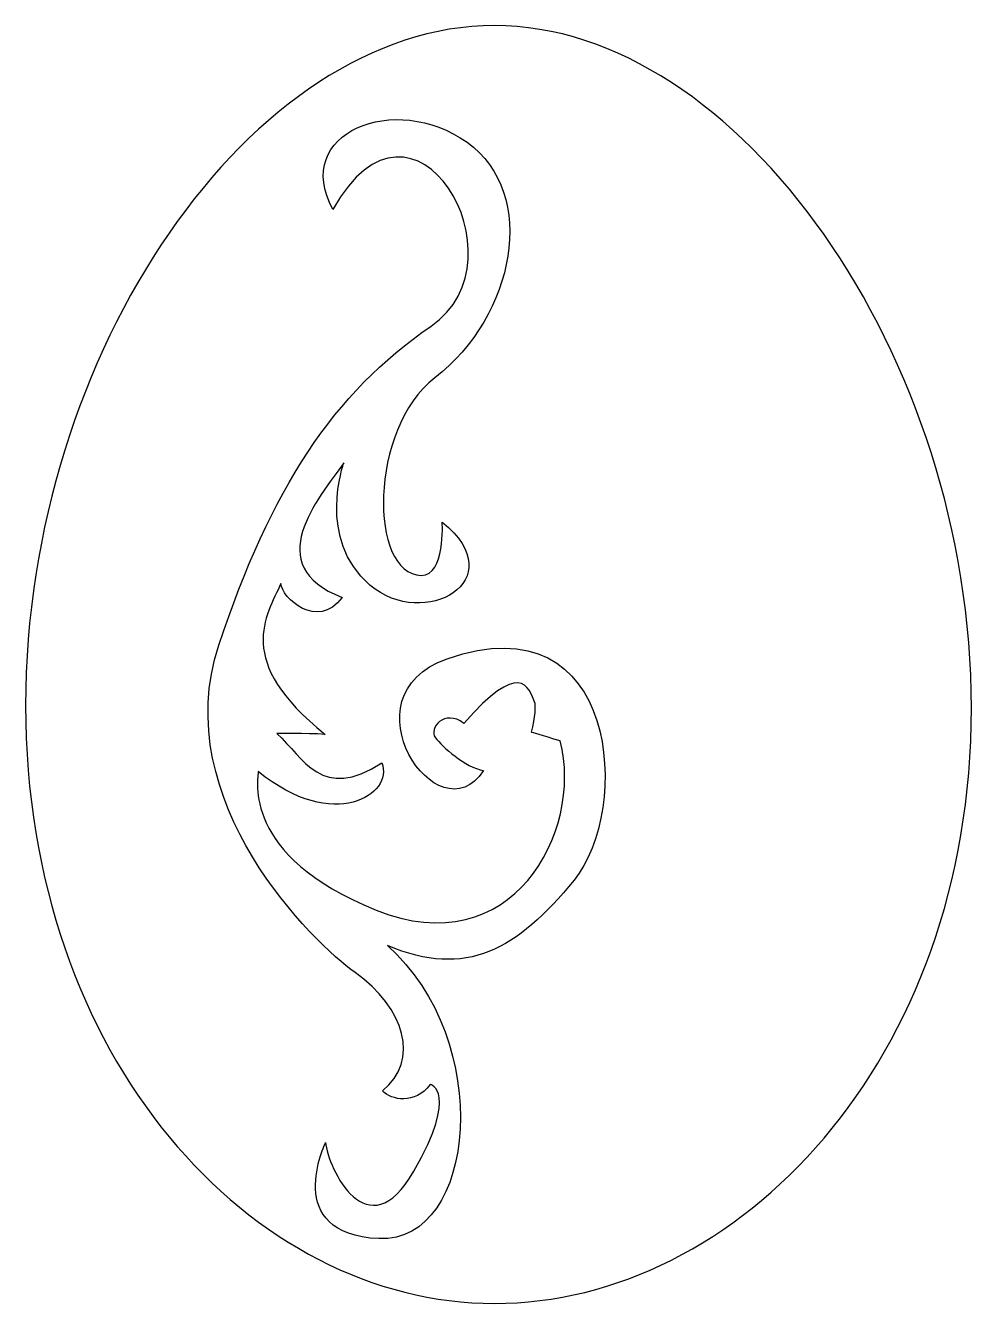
# Model space of a CAD drawing. Header units: centimetres. Extents: x -5.3 to 5.3, y -7.1 to 7.1.
import ezdxf

# ---------------------------------------------------------------- set-up
doc = ezdxf.new("R2010")
doc.units = ezdxf.units.CM
doc.header["$MEASUREMENT"] = 0
doc.layers.add('Camada 1', color=7, linetype='Continuous')

msp = doc.modelspace()

# ---------------------------------------------------------------- linework, layer by layer
at = {"layer": 'Camada 1'}
for points, knots in [([(-5.28661, -0.45742), (-5.28661, 3.48767), (-2.75736, 7.14329), (-0.0436, 7.14329), (-0.0436, 7.14329), (2.66976, 7.14329), (5.28662, 3.45659), (5.28662, -0.48848), (5.28662, -0.48848), (5.28662, -4.43352), (2.66978, -7.14328), (-0.0436, -7.14328), (-0.0436, -7.14328), (-2.75736, -7.14329), (-5.28661, -4.40247), (-5.28661, -0.45742)], [0, 0, 0, 0, 0.2, 0.2, 0.2, 0.2, 0.4, 0.4, 0.4, 0.4, 0.6, 0.6, 0.6, 0.6, 1, 1, 1, 1]), ([(-1.33588, -6.41902), (-0.24101, -6.46667), (-0.044, -4.19496), (-1.24261, -3.1429), (-1.24261, -3.1429), (-0.35324, -3.51231), (0.20228, -3.19256), (0.84419, -2.4122), (0.84419, -2.4122), (1.48528, -1.63141), (1.35732, 0.74182), (-0.57485, 0.06396), (-0.57485, 0.06396), (-1.75489, -0.34964), (-0.66931, -1.9568), (-0.1671, -1.18654), (-0.1671, -1.18654), (-0.37178, -1.14939), (-0.62774, -0.91886), (-0.70566, -0.81914), (-0.70566, -0.81914), (-0.78358, -0.71823), (-0.60676, -0.48971), (-0.38633, -0.65848), (-0.38633, -0.65848), (0.23258, 0.05166), (0.33633, -0.23578), (0.41102, -0.43763), (0.41102, -0.43763), (0.41102, -0.43763), (0.41748, -0.59305), (0.36824, -0.75738), (0.36824, -0.75738), (0.36824, -0.75738), (0.49177, -0.79492), (0.69079, -0.85424), (0.69079, -0.85424), (0.95037, -1.8809), (0.14659, -3.35445), (-1.36735, -2.74604), (-1.36735, -2.74604), (-2.88773, -2.13403), (-2.68265, -1.27411), (-2.68627, -1.19659), (-2.68627, -1.19659), (-1.83807, -1.88694), (-1.16589, -1.44932), (-1.30438, -1.10012), (-1.30438, -1.10012), (-1.97737, -1.53816), (-2.17922, -1.04077), (-2.47635, -0.7727), (-2.47635, -0.7727), (-2.47635, -0.7727), (-2.15097, -0.76825), (-1.93821, -0.7808), (-1.93821, -0.7808), (-2.96323, 0.03996), (-2.59424, 0.54418), (-2.43235, 0.90491), (-2.43235, 0.90491), (-2.42547, 0.74928), (-2.0242, 0.3722), (-1.74845, 0.7505), (-1.74845, 0.7505), (-2.66973, 1.10475), (-2.01129, 1.85445), (-1.72866, 2.25593), (-1.72866, 2.25593), (-1.72866, 2.25593), (-2.03952, 1.40148), (-1.43677, 0.88735), (-1.43677, 0.88735), (-0.83363, 0.37281), (0.17565, 0.93984), (-0.62894, 1.59204), (-0.62894, 1.59204), (-0.62894, 1.59204), (-0.59341, 0.99212), (-0.8627, 0.99617), (-0.8627, 0.99617), (-1.45132, 1.00503), (-1.45132, 2.63384), (-0.71131, 3.20507), (-0.71131, 3.20507), (0.18412, 3.89725), (0.44897, 5.2644), (-0.35161, 5.83849), (-0.35161, 5.83849), (-1.15298, 6.41256), (-2.32215, 5.94467), (-1.85018, 5.08517), (-1.85018, 5.08517), (-0.95554, 6.71151), (0.33594, 4.52986), (-0.75451, 3.78178), (-0.75451, 3.78178), (-1.84533, 3.03431), (-2.54659, 1.96407), (-3.12592, 0.21739), (-3.12592, 0.21739), (-3.70565, -1.53008), (-2.05044, -3.12999), (-1.60393, -3.44325), (-1.60393, -3.44325), (-1.04883, -3.83364), (-0.8736, -4.43195), (-1.29834, -4.76543), (-1.29834, -4.76543), (-1.19417, -4.8724), (-0.93983, -4.92407), (-0.76301, -4.69558), (-0.76301, -4.69558), (-0.76301, -4.69558), (-0.43397, -4.76945), (-0.94629, -5.66528), (-0.94629, -5.66528), (-1.45982, -6.56153), (-1.90996, -5.63096), (-1.93215, -5.34312), (-1.93215, -5.34312), (-1.93217, -5.34314), (-2.43075, -6.37139), (-1.33588, -6.41902)], [0, 0, 0, 0, 0.03125, 0.03125, 0.03125, 0.03125, 0.0625, 0.0625, 0.0625, 0.0625, 0.09375, 0.09375, 0.09375, 0.09375, 0.125, 0.125, 0.125, 0.125, 0.15625, 0.15625, 0.15625, 0.15625, 0.1875, 0.1875, 0.1875, 0.1875, 0.21875, 0.21875, 0.21875, 0.21875, 0.25, 0.25, 0.25, 0.25, 0.28125, 0.28125, 0.28125, 0.28125, 0.3125, 0.3125, 0.3125, 0.3125, 0.34375, 0.34375, 0.34375, 0.34375, 0.375, 0.375, 0.375, 0.375, 0.40625, 0.40625, 0.40625, 0.40625, 0.4375, 0.4375, 0.4375, 0.4375, 0.46875, 0.46875, 0.46875, 0.46875, 0.5, 0.5, 0.5, 0.5, 0.53125, 0.53125, 0.53125, 0.53125, 0.5625, 0.5625, 0.5625, 0.5625, 0.59375, 0.59375, 0.59375, 0.59375, 0.625, 0.625, 0.625, 0.625, 0.65625, 0.65625, 0.65625, 0.65625, 0.6875, 0.6875, 0.6875, 0.6875, 0.71875, 0.71875, 0.71875, 0.71875, 0.75, 0.75, 0.75, 0.75, 0.78125, 0.78125, 0.78125, 0.78125, 0.8125, 0.8125, 0.8125, 0.8125, 0.84375, 0.84375, 0.84375, 0.84375, 0.875, 0.875, 0.875, 0.875, 0.90625, 0.90625, 0.90625, 0.90625, 0.9375, 0.9375, 0.9375, 0.9375, 1, 1, 1, 1])]:
    msp.add_open_spline(points, degree=3, knots=knots, dxfattribs=at)

doc.saveas('drawing.dxf')
